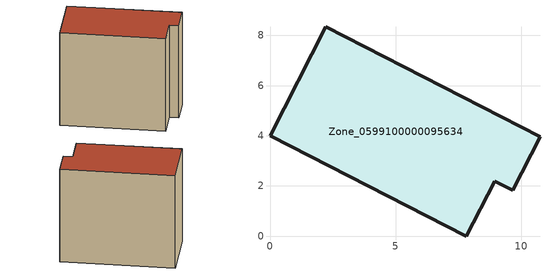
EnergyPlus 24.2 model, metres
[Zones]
Zone_0599100000095634
 floor ground (C_G): 8.95,2.19 7.82,0 0,4 2.22,8.34 10.76,3.97 9.67,1.83 z3.89
 wall outside (C_F): 2.22,8.34 0,4 7.82,0 8.95,2.19 9.67,1.83 10.76,3.97 2.22,8.34 z3.89:12.43
 roof outside (C_R): 9.67,1.83 10.76,3.97 2.22,8.34 0,4 7.82,0 8.95,2.19 z12.43
[BUILDING]
Pand.0599100000095634: North Axis=0; Terrain=City; Loads Convergence Tolerance Value=0.04; Temperature Convergence Tolerance Value=0.4; Solar Distribution=FullExterior; Maximum Number of Warmup Days=25; Minimum Number of Warmup Days=1
[Site:Location]
Rotterdam.The.Hague.AP_ZH_NLD Design_Conditions: Latitude=51.96; Longitude=4.45; Time Zone=1; Elevation=-4.5
[SITE:GROUNDTEMPERATURE:BUILDINGSURFACE]
18, 18, 18, 18, 18, 18, 18, 18, 18, 18, 18, 18
[MATERIAL] Thermal Absorptance=0.9; Solar Absorptance=0.7; Visible Absorptance=0.7
Name | Roughness | Thickness | Conductivity | Density | Specific Heat
G.TI.1992-2005 | MediumSmooth | 0.15 | 0.06 | 540 | 1210
F.TI.1992-2005 | Rough | 0.3 | 0.12 | 1920 | 840
R.TI.1992-2005 | MediumRough | 0.2 | 0.08 | 1500 | 1000
[CONSTRUCTION]
C_G: G.TI.1992-2005
C_F: F.TI.1992-2005
C_R: R.TI.1992-2005
[ZONE]
Zone_0599100000095634: Type=1; Multiplier=1; Ceiling Height=Autocalculate; Volume=Autocalculate; Floor Area=autocalculate; Part of Total Floor Area=Yes
[ZONEINFILTRATION:DESIGNFLOWRATE]
Infil_Zone_0599100000095634: Zone or ZoneList or Space or SpaceList=Zone_0599100000095634; Schedule=AlwaysOn; Design Flow Rate Calculation Method=Flow/Area; Flow Rate per Floor Area=0.0015; Constant Term Coefficient=1; Temperature Term Coefficient=0; Velocity Term Coefficient=0; Velocity Squared Term Coefficient=0
[HVACTEMPLATE:ZONE:IDEALLOADSAIRSYSTEM]
Zone_0599100000095634: Maximum Heating Supply Air Temperature=50; Minimum Cooling Supply Air Temperature=13; Maximum Heating Supply Air Humidity Ratio=0.0156; Minimum Cooling Supply Air Humidity Ratio=0.0077; Heating Limit=NoLimit; Cooling Limit=NoLimit; Dehumidification Control Type=ConstantSensibleHeatRatio; Cooling Sensible Heat Ratio=0.7; Dehumidification Setpoint=60; Humidification Control Type=None; Humidification Setpoint=30; Outdoor Air Method=None; Outdoor Air Flow Rate per Person=0.00944; Outdoor Air Flow Rate per Zone Floor Area=0; Outdoor Air Flow Rate per Zone=0; Demand Controlled Ventilation Type=None; Outdoor Air Economizer Type=NoEconomizer; Heat Recovery Type=None; Sensible Heat Recovery Effectiveness=0.7; Latent Heat Recovery Effectiveness=0.65
[ZONECONTROL:THERMOSTAT]
ThermostatControl_Zone_0599100000095634: Zone or ZoneList=Zone_0599100000095634; Control Type Schedule=DualSetpointControlType; Control 1=Thermostat_Zone_0599100000095634; Temperature Difference Between Cutout And Setpoint=0
[THERMOSTATSETPOINT:DUALSETPOINT]
Thermostat_Zone_0599100000095634: Heating Setpoint Temperature Schedule=HeatingSetpoint_Zone_0599100000095634; Cooling Setpoint Temperature Schedule=CoolingSetpoint_Zone_0599100000095634
[SCHEDULE:COMPACT]
HeatingSetpoint_Zone_0599100000095634: Through: 12/31, For: AllDays, Until: 24:00, 21
CoolingSetpoint_Zone_0599100000095634: Through: 12/31, For: AllDays, Until: 24:00, 24
DualSetpointControlType: Through: 12/31, For: AllDays, Until: 24:00, 4
AlwaysOn: Through: 12/31, For: AllDays, Until: 24:00, 1
